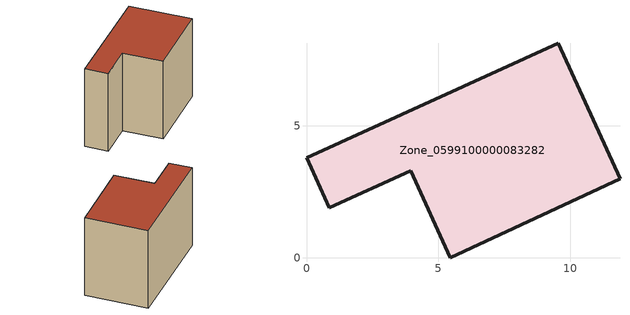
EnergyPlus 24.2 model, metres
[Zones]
Zone_0599100000083282
 floor ground (C_G): 3.95,3.3 0.86,1.89 0,3.79 9.54,8.13 11.88,2.99 5.45,0 z0
 wall outside (C_F): 9.54,8.13 0,3.79 0.86,1.89 3.95,3.3 5.45,0 11.88,2.99 9.54,8.13 z0:7.59
 roof outside (C_R): 5.45,0 11.88,2.99 9.54,8.13 0,3.79 0.86,1.89 3.95,3.3 z7.59
[BUILDING]
Pand.0599100000083282: North Axis=0; Terrain=City; Loads Convergence Tolerance Value=0.04; Temperature Convergence Tolerance Value=0.4; Solar Distribution=FullExterior; Maximum Number of Warmup Days=25; Minimum Number of Warmup Days=1
[Site:Location]
Rotterdam.The.Hague.AP_ZH_NLD Design_Conditions: Latitude=51.96; Longitude=4.45; Time Zone=1; Elevation=-4.5
[SITE:GROUNDTEMPERATURE:BUILDINGSURFACE]
18, 18, 18, 18, 18, 18, 18, 18, 18, 18, 18, 18
[MATERIAL] Thermal Absorptance=0.9; Solar Absorptance=0.7; Visible Absorptance=0.7
Name | Roughness | Thickness | Conductivity | Density | Specific Heat
G.TI.1946 | MediumSmooth | 0.15 | 1 | 540 | 1210
F.TI.1946 | Rough | 0.3 | 0.857143 | 1920 | 840
R.TI.1946 | MediumRough | 0.2 | 0.1 | 1500 | 1000
[CONSTRUCTION]
C_G: G.TI.1946
C_F: F.TI.1946
C_R: R.TI.1946
[ZONE]
Zone_0599100000083282: Type=1; Multiplier=1; Ceiling Height=Autocalculate; Volume=Autocalculate; Floor Area=autocalculate; Part of Total Floor Area=Yes
[ZONEINFILTRATION:DESIGNFLOWRATE]
Infil_Zone_0599100000083282: Zone or ZoneList or Space or SpaceList=Zone_0599100000083282; Schedule=AlwaysOn; Design Flow Rate Calculation Method=Flow/Area; Flow Rate per Floor Area=0.003; Constant Term Coefficient=1; Temperature Term Coefficient=0; Velocity Term Coefficient=0; Velocity Squared Term Coefficient=0
[HVACTEMPLATE:ZONE:IDEALLOADSAIRSYSTEM]
Zone_0599100000083282: Maximum Heating Supply Air Temperature=50; Minimum Cooling Supply Air Temperature=13; Maximum Heating Supply Air Humidity Ratio=0.0156; Minimum Cooling Supply Air Humidity Ratio=0.0077; Heating Limit=NoLimit; Cooling Limit=NoLimit; Dehumidification Control Type=ConstantSensibleHeatRatio; Cooling Sensible Heat Ratio=0.7; Dehumidification Setpoint=60; Humidification Control Type=None; Humidification Setpoint=30; Outdoor Air Method=None; Outdoor Air Flow Rate per Person=0.00944; Outdoor Air Flow Rate per Zone Floor Area=0; Outdoor Air Flow Rate per Zone=0; Demand Controlled Ventilation Type=None; Outdoor Air Economizer Type=NoEconomizer; Heat Recovery Type=None; Sensible Heat Recovery Effectiveness=0.7; Latent Heat Recovery Effectiveness=0.65
[ZONECONTROL:THERMOSTAT]
ThermostatControl_Zone_0599100000083282: Zone or ZoneList=Zone_0599100000083282; Control Type Schedule=DualSetpointControlType; Control 1=Thermostat_Zone_0599100000083282; Temperature Difference Between Cutout And Setpoint=0
[THERMOSTATSETPOINT:DUALSETPOINT]
Thermostat_Zone_0599100000083282: Heating Setpoint Temperature Schedule=HeatingSetpoint_Zone_0599100000083282; Cooling Setpoint Temperature Schedule=CoolingSetpoint_Zone_0599100000083282
[SCHEDULE:COMPACT]
HeatingSetpoint_Zone_0599100000083282: Through: 12/31, For: AllDays, Until: 24:00, 21
CoolingSetpoint_Zone_0599100000083282: Through: 12/31, For: AllDays, Until: 24:00, 24
DualSetpointControlType: Through: 12/31, For: AllDays, Until: 24:00, 4
AlwaysOn: Through: 12/31, For: AllDays, Until: 24:00, 1
